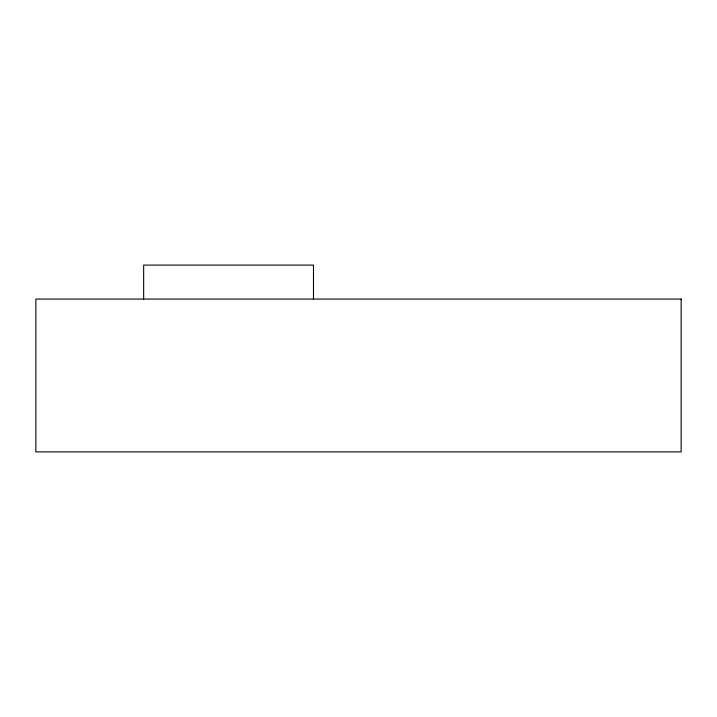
<?xml version="1.0" encoding="UTF-8"?>
<svg xmlns="http://www.w3.org/2000/svg" width="717" height="717" viewBox="0 0 717 717"><rect width="100%" height="100%" fill="white"/><g stroke="black" fill="none" stroke-linecap="round" stroke-linejoin="round"><path stroke-width="1.08" d="M313.481 299.061L313.481 265.102L143.66 265.102L143.66 299.061M681.15 299.061L35.85 299.061L35.85 451.898L681.15 451.898L681.15 299.061"/></g></svg>
